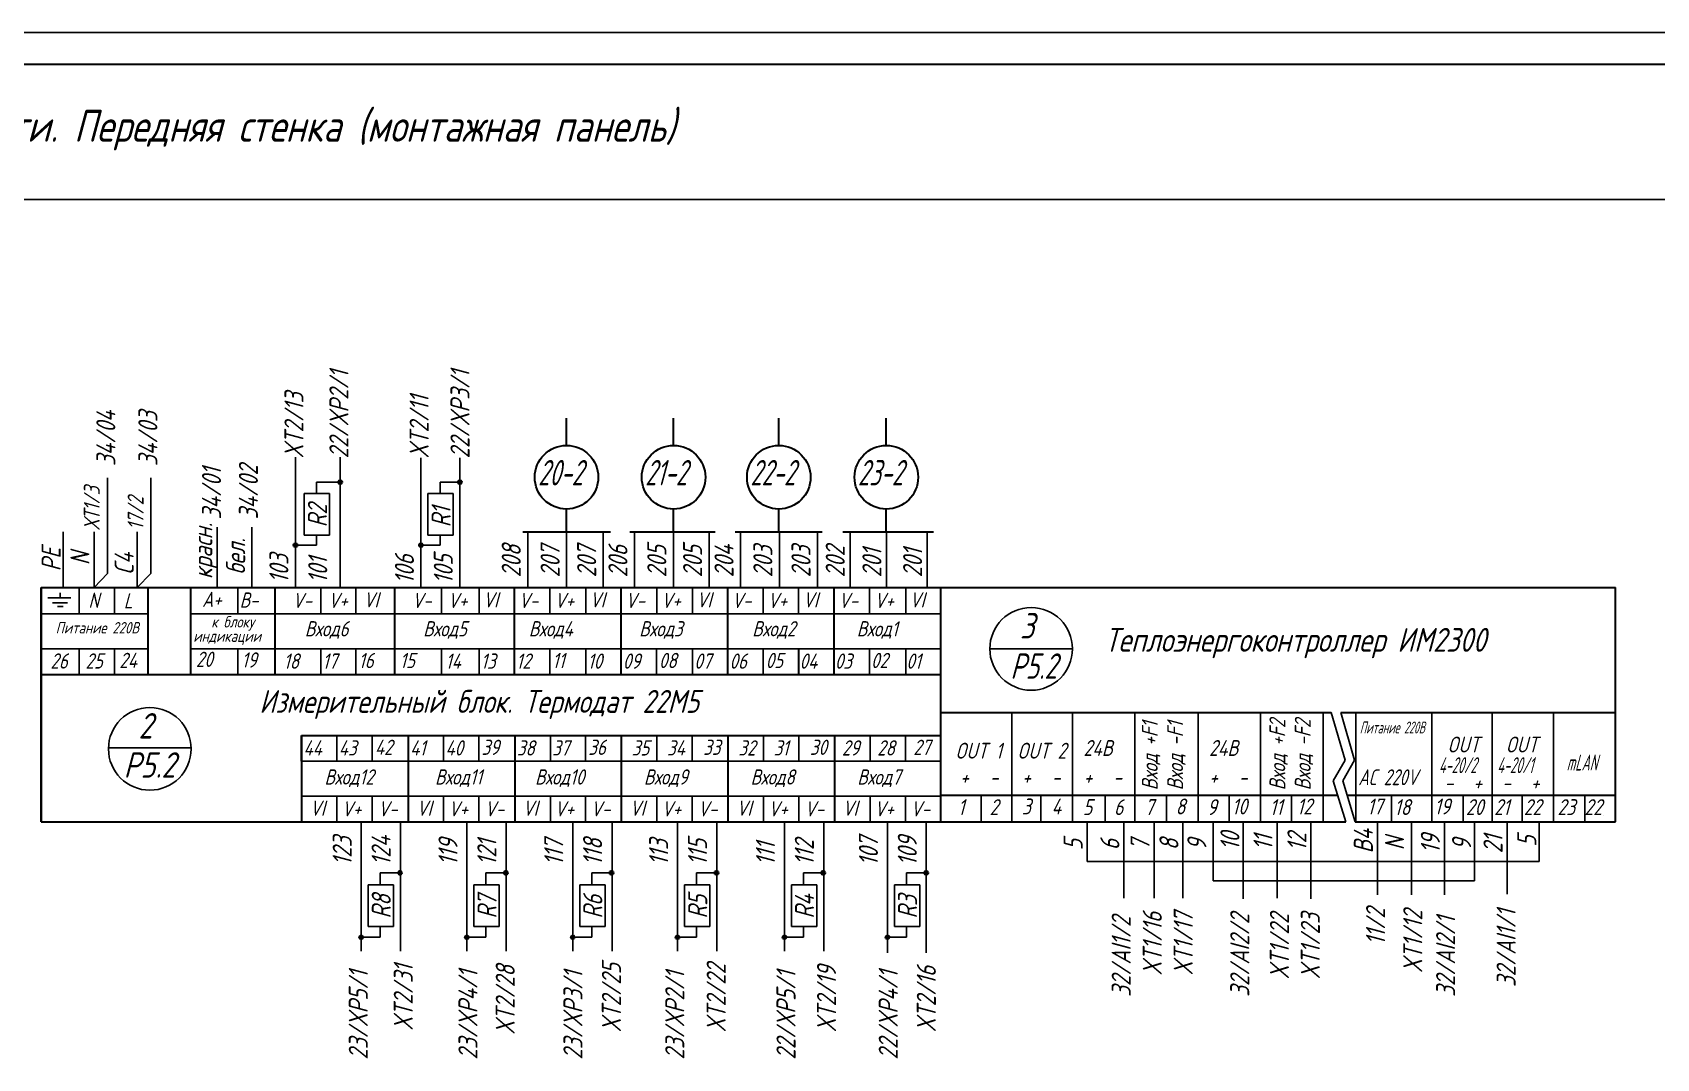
# Model space of a CAD drawing. Header units: millimetres. Extents: x 1012 to 5632, y 4 to 1530.
# Drawn here: x 2768.9 to 3024.4, y 455.1 to 616.5 of the extents above; entities that cross this region are included whole.
import ezdxf

# ---------------------------------------------------------------- set-up
doc = ezdxf.new("R2010")
doc.units = ezdxf.units.MM
doc.layers.add('АСУТП', color=7, linetype='Continuous')
doc.layers.add('ссылки', color=7, linetype='Continuous')
doc.styles.add('GOST тип А', font='GOST_A.TTF', dxfattribs={"oblique": 15})
doc.styles.add('ROMANC', font='GOST_A.TTF', dxfattribs={"oblique": 15, "height": 3})
doc.styles.get("Standard").update_dxf_attribs({"font": 'GOST_A.TTF', "width": 0.8, "oblique": 15, "height": 3})

msp = doc.modelspace()

# ---------------------------------------------------------------- linework, layer by layer
at = {"color": 7}
for p, q in [((3212.0535, 616.4796), (2371.0535, 616.4796)), ((2810.3095, 529.2506, -124.479), (2810.3095, 549.6769, -124.479)), ((2817.3543, 529.2506, -124.479), (2817.3543, 549.6769, -124.479)), ((2830.058, 529.2506, -124.479), (2830.058, 549.611, -124.479)), ((2836.1713, 529.2506, -124.479), (2836.1713, 549.611, -124.479)), ((2780.7574, 531.3993), (2780.7574, 546.4533)), ((2787.548, 531.3993), (2787.548, 546.4533)), ((2813.6005, 543.9564), (2813.6005, 545.7592)), ((2813.6005, 545.7592), (2817.3543, 545.7592)), ((2833.0566, 543.9564), (2833.0566, 545.7592)), ((2833.0566, 545.7592), (2836.1713, 545.7592)), ((2814.7873, 543.9567), (2811.7039, 543.956)), ((2811.7039, 543.9561), (2811.7039, 537.4087)), ((2814.7873, 543.9567), (2815.6885, 543.9567)), ((2815.6885, 537.4087), (2815.6885, 543.9567)), ((2834.2434, 543.9567), (2831.1599, 543.956)), ((2831.1599, 543.9561), (2831.1599, 537.4086)), ((2834.2434, 543.9567), (2835.1445, 543.9567)), ((2835.1445, 537.4086), (2835.1445, 543.9567)), ((2773.7997, 537.9474, -124.479), (2773.7997, 529.1932, -124.479)), ((2778.6336, 537.9474, -124.479), (2778.6336, 529.1932, -124.479)), ((2785.4242, 537.9474, -124.479), (2785.4242, 529.1932, -124.479)), ((2798.0041, 538.6726, -124.479), (2798.0041, 529.1932, -124.479)), ((2803.435, 538.6726, -124.479), (2803.435, 529.1932, -124.479)), ((2811.7039, 537.4087), (2815.6885, 537.4087)), ((2813.6005, 537.4087), (2813.6005, 535.858)), ((2831.1599, 537.4086), (2835.1445, 537.4086)), ((2833.0566, 537.4087), (2833.0566, 535.858)), ((2846.8616, 529.2506, -124.479), (2846.8616, 537.9474, -124.479)), ((2852.9748, 529.2506, -124.479), (2852.9748, 537.9474, -124.479)), ((2858.724, 529.2506, -124.479), (2858.724, 537.9474, -124.479)), ((2863.645, 529.2506, -124.479), (2863.645, 537.9474, -124.479)), ((2869.7582, 529.2506, -124.479), (2869.7582, 537.9474, -124.479)), ((2875.3875, 529.2506, -124.479), (2875.3875, 537.9474, -124.479)), ((2880.3279, 529.2506, -124.479), (2880.3279, 537.9474, -124.479)), ((2886.4412, 529.2506, -124.479), (2886.4412, 537.9474, -124.479)), ((2892.4373, 529.2506, -124.479), (2892.4373, 537.9474, -124.479)), ((2897.5647, 529.2506, -124.479), (2897.5647, 537.9474, -124.479)), ((2903.2875, 529.2506, -124.479), (2903.2875, 537.9474, -124.479)), ((2909.6884, 529.2506, -124.479), (2909.6884, 537.9474, -124.479)), ((2813.6005, 535.858), (2810.3095, 535.858)), ((2833.0566, 535.858), (2830.058, 535.858)), ((2778.6336, 529.1932, -124.479), (2780.7574, 531.3993)), ((2785.4242, 529.1932, -124.479), (2787.548, 531.3993)), ((2770.2964, 525.1565, -124.479), (2770.2964, 529.1932, -124.479)), ((2770.2964, 525.1565, -124.479), (2770.2964, 529.1932, -124.479)), ((2776.3022, 525.155, -124.479), (2776.3022, 529.1932, -124.479)), ((2781.853, 525.155, -124.479), (2781.853, 529.1932, -124.479)), ((2801.2335, 525.155, -124.479), (2801.2335, 529.1932, -124.479)), ((2807.1392, 525.1565, -124.479), (2807.1392, 529.1932, -124.479)), ((2807.1392, 525.155, -124.479), (2807.1392, 529.1932, -124.479)), ((2814.2865, 525.1565, -124.479), (2814.2865, 529.1932, -124.479)), ((2819.8374, 525.1565, -124.479), (2819.8374, 529.1932, -124.479)), ((2833.3039, 525.1565, -124.479), (2833.3039, 529.1932, -124.479)), ((2839.1894, 525.1565, -124.479), (2839.1894, 529.1932, -124.479)), ((2850.3113, 525.1565, -124.479), (2850.3113, 529.1932, -124.479)), ((2855.993, 525.1565, -124.479), (2855.993, 529.1932, -124.479)), ((2867.1635, 525.1565, -124.479), (2867.1635, 529.1932, -124.479)), ((2872.7764, 525.1565, -124.479), (2872.7764, 529.1932, -124.479)), ((2883.8781, 525.1565, -124.479), (2883.8781, 529.1932, -124.479)), ((2889.4593, 525.1565, -124.479), (2889.4593, 529.1932, -124.479)), ((2900.624, 525.1565, -124.479), (2900.624, 529.1932, -124.479)), ((2906.3057, 525.1565, -124.479), (2906.3057, 529.1932, -124.479)), ((2911.8565, 525.1565, -124.479), (2911.8565, 529.1932, -124.479)), ((2771.3795, 527.5514, -124.479), (2774.9795, 527.5514, -124.479)), ((2772.1122, 526.7984, -124.479), (2774.4402, 526.7984, -124.479)), ((2770.2964, 525.0728, -124.479), (2787.1373, 525.0728, -124.479)), ((2770.2964, 515.5315, -124.479), (2770.2964, 525.0728, -124.479)), ((2770.2964, 515.5315, -124.479), (2770.2964, 525.0728, -124.479)), ((2772.8795, 526.2014, -124.479), (2773.7795, 526.2014, -124.479)), ((2773.7795, 526.2014, -124.479), (2773.7795, 526.2014, -124.479)), ((2793.8795, 525.0728, -124.479), (2911.8565, 525.0728, -124.479)), ((2807.1392, 515.5315, -124.479), (2807.1392, 525.0728, -124.479)), ((2911.8565, 515.5315, -124.479), (2911.8565, 525.0728, -124.479)), ((2770.2964, 519.5697, -124.479), (2787.1373, 519.5697, -124.479)), ((2770.2964, 515.5315, -124.479), (2770.2964, 519.5697, -124.479)), ((2770.2964, 515.5315, -124.479), (2770.2964, 519.5697, -124.479)), ((2770.2964, 515.5315, -124.479), (2770.2964, 519.5697, -124.479)), ((2770.2964, 515.5315, -124.479), (2770.2964, 519.5697, -124.479)), ((2770.2964, 515.5315, -124.479), (2770.2964, 519.5697, -124.479)), ((2770.2964, 515.5315, -124.479), (2770.2964, 519.5697, -124.479)), ((2776.3022, 515.634, -124.479), (2776.3022, 519.6708, -124.479)), ((2781.853, 515.634, -124.479), (2781.853, 519.6708, -124.479)), ((2793.8795, 519.5697, -124.479), (2911.8565, 519.5697, -124.479)), ((2801.2335, 515.634, -124.479), (2801.2335, 519.6708, -124.479)), ((2807.1191, 515.634, -124.479), (2807.1191, 519.6708, -124.479)), ((2814.2865, 515.5315, -124.479), (2814.2865, 519.5697, -124.479)), ((2819.8374, 515.5315, -124.479), (2819.8374, 519.5697, -124.479)), ((2833.3039, 515.5315, -124.479), (2833.3039, 519.5697, -124.479)), ((2839.1894, 515.5315, -124.479), (2839.1894, 519.5697, -124.479)), ((2839.2095, 515.5315, -124.479), (2839.2095, 519.5697, -124.479)), ((2850.3113, 515.5315, -124.479), (2850.3113, 519.5697, -124.479)), ((2855.993, 515.5315, -124.479), (2855.993, 519.5697, -124.479)), ((2855.993, 515.5315, -124.479), (2855.993, 519.5697, -124.479)), ((2867.0947, 515.5315, -124.479), (2867.0947, 519.5697, -124.479)), ((2872.7764, 515.5315, -124.479), (2872.7764, 519.5697, -124.479)), ((2883.8781, 515.5315, -124.479), (2883.8781, 519.5697, -124.479)), ((2889.4593, 515.5315, -124.479), (2889.4593, 519.5697, -124.479)), ((2889.4593, 515.5315, -124.479), (2889.4593, 519.5697, -124.479)), ((2889.4593, 515.5315, -124.479), (2889.4593, 519.5697, -124.479)), ((2889.5222, 515.5315, -124.479), (2889.5222, 519.5697, -124.479)), ((2900.624, 515.5315, -124.479), (2900.624, 519.5697, -124.479)), ((2906.3057, 515.5315, -124.479), (2906.3057, 519.5697, -124.479)), ((2906.3057, 515.5315, -124.479), (2906.3057, 519.5697, -124.479)), ((2911.8565, 515.5315, -124.479), (2911.8565, 519.5697, -124.479)), ((2911.8565, 515.5315, -124.479), (2911.8565, 519.5697, -124.479)), ((2911.8565, 515.5315, -124.479), (2911.8565, 519.5697, -124.479)), ((2923.0004, 492.3587, -124.479), (2923.0004, 509.5154, -124.479)), ((2932.5233, 492.3587, -124.479), (2932.5233, 509.5154, -124.479)), ((2942.3457, 492.3587, -124.479), (2942.3457, 509.5154, -124.479)), ((2952.3159, 492.3587, -124.479), (2952.3159, 509.5154, -124.479)), ((2962.1383, 492.3587, -124.479), (2962.1383, 509.5154, -124.479)), ((2962.1383, 492.3587, -124.479), (2962.1383, 509.5154, -124.479)), ((2971.9608, 492.3587, -124.479), (2971.9608, 509.5154, -124.479)), ((2971.9608, 492.3587, -124.479), (2971.9608, 509.5154, -124.479)), ((2973.2418, 509.5154), (2975.4278, 502.0448)), ((2974.7425, 509.5154), (2976.9285, 502.0448)), ((2977.0948, 492.3587, -124.479), (2977.0948, 509.5154, -124.479)), ((2989.0598, 492.3587, -124.479), (2989.0598, 509.5154, -124.479)), ((2998.5762, 492.3587, -124.479), (2998.5762, 509.5154, -124.479)), ((3008.2052, 492.3587, -124.479), (3008.2052, 509.5154, -124.479)), ((3017.9853, 492.3587, -124.479), (3017.9853, 509.5154, -124.479)), ((3017.9853, 492.3587, -124.479), (3017.9853, 509.5154, -124.479)), ((2811.2941, 501.8796, -124.479), (2811.2941, 505.9179, -124.479)), ((2816.8449, 501.8796, -124.479), (2816.8449, 505.9179, -124.479)), ((2822.3958, 501.8796, -124.479), (2822.3958, 505.9179, -124.479)), ((2828.0775, 501.8796, -124.479), (2828.0775, 505.9179, -124.479)), ((2833.6284, 501.8796, -124.479), (2833.6284, 505.9179, -124.479)), ((2839.1792, 501.8796, -124.479), (2839.1792, 505.9179, -124.479)), ((2850.4118, 501.8796, -124.479), (2850.4118, 505.9179, -124.479)), ((2855.9627, 501.8796, -124.479), (2855.9627, 505.9179, -124.479)), ((2861.5438, 501.8796, -124.479), (2861.5438, 505.9179, -124.479)), ((2861.5438, 501.8796, -124.479), (2861.5438, 505.9179, -124.479)), ((2861.5438, 501.8796, -124.479), (2861.5438, 505.9179, -124.479)), ((2861.6068, 501.8796, -124.479), (2861.6068, 505.9179, -124.479)), ((2867.1576, 501.8796, -124.479), (2867.1576, 505.9179, -124.479)), ((2872.7085, 501.8796, -124.479), (2872.7085, 505.9179, -124.479)), ((2878.3902, 501.8796, -124.479), (2878.3902, 505.9179, -124.479)), ((2883.9411, 501.8796, -124.479), (2883.9411, 505.9179, -124.479)), ((2889.4919, 501.8796, -124.479), (2889.4919, 505.9179, -124.479)), ((2900.7245, 501.8796, -124.479), (2900.7245, 505.9179, -124.479)), ((2906.2754, 501.8796, -124.479), (2906.2754, 505.9179, -124.479)), ((2911.8565, 501.8796, -124.479), (2911.8565, 505.9179, -124.479)), ((2911.8565, 501.8796, -124.479), (2911.8565, 505.9179, -124.479)), ((2911.8565, 501.8796, -124.479), (2911.8565, 505.9179, -124.479)), ((2770.2964, 492.3587, -124.479), (2770.2964, 501.8796, -124.479)), ((2770.2964, 492.3587, -124.479), (2770.2964, 501.8796, -124.479)), ((2770.2964, 492.3587, -124.479), (2770.2964, 501.8796, -124.479)), ((2770.2964, 492.3587, -124.479), (2770.2964, 501.8796, -124.479)), ((2811.274, 501.8796, -124.479), (2911.8565, 501.8796, -124.479)), ((2828.0775, 492.3587, -124.479), (2828.0775, 501.8796, -124.479)), ((2861.5438, 492.3587, -124.479), (2861.5438, 501.8796, -124.479)), ((2861.5438, 492.3587, -124.479), (2861.5438, 501.8796, -124.479)), ((2861.5438, 492.3587, -124.479), (2861.5438, 501.8796, -124.479)), ((2861.6068, 492.3587, -124.479), (2861.6068, 501.8796, -124.479)), ((2878.3902, 492.3587, -124.479), (2878.3902, 501.8796, -124.479)), ((2911.8565, 492.3587, -124.479), (2911.8565, 501.8796, -124.479)), ((2911.8565, 492.3587, -124.479), (2911.8565, 501.8796, -124.479)), ((2975.4278, 502.0448), (2973.5717, 498.7695)), ((2976.9285, 502.0448), (2975.0724, 498.7695)), ((2973.5717, 498.7695), (2975.5205, 492.3587)), ((2975.0724, 498.7695), (2977.0212, 492.3587)), ((2811.274, 492.3587, -124.479), (2811.274, 496.3954, -124.479)), ((2811.2941, 496.3954, -124.479), (2911.8565, 496.3954, -124.479)), ((2816.8449, 492.3587, -124.479), (2816.8449, 496.3954, -124.479)), ((2822.3958, 492.3587, -124.479), (2822.3958, 496.3954, -124.479)), ((2833.6284, 492.3587, -124.479), (2833.6284, 496.3954, -124.479)), ((2839.1792, 492.3587, -124.479), (2839.1792, 496.3954, -124.479)), ((2850.4118, 492.3587, -124.479), (2850.4118, 496.3954, -124.479)), ((2855.9627, 492.3587, -124.479), (2855.9627, 496.3954, -124.479)), ((2867.1576, 492.3587, -124.479), (2867.1576, 496.3954, -124.479)), ((2872.7085, 492.3587, -124.479), (2872.7085, 496.3954, -124.479)), ((2883.9411, 492.3587, -124.479), (2883.9411, 496.3954, -124.479)), ((2889.4919, 492.3587, -124.479), (2889.4919, 496.3954, -124.479)), ((2900.7245, 492.3587, -124.479), (2900.7245, 496.3954, -124.479)), ((2906.2754, 492.3587, -124.479), (2906.2754, 496.3954, -124.479)), ((2918.1684, 492.3587, -124.479), (2918.1684, 496.5636, -124.479)), ((2927.5527, 492.3587, -124.479), (2927.5527, 496.5636, -124.479)), ((2937.6787, 492.3587, -124.479), (2937.6787, 496.5636, -124.479)), ((2947.3509, 492.3587, -124.479), (2947.3509, 496.5636, -124.479)), ((2957.1734, 492.3587, -124.479), (2957.1734, 496.5636, -124.479)), ((2966.9958, 492.3587, -124.479), (2966.9958, 496.5636, -124.479)), ((2982.7023, 492.3587, -124.479), (2982.7023, 496.5636, -124.479)), ((2982.7023, 492.3587, -124.479), (2982.7023, 496.5636, -124.479)), ((2994.0248, 492.3587, -124.479), (2994.0248, 496.5636, -124.479)), ((2994.0248, 492.3587, -124.479), (2994.0248, 496.5636, -124.479)), ((3003.2578, 492.3587, -124.479), (3003.2578, 496.5636, -124.479)), ((3008.2052, 492.3587, -124.479), (3008.2052, 496.5636, -124.479)), ((3013.1278, 492.3587, -124.479), (3013.1278, 496.5636, -124.479)), ((3015.999, 493.3058, -124.479), (3015.999, 493.3058, -124.479)), ((2820.6469, 492.3506, -124.479), (2820.6469, 471.9842, -124.479)), ((2826.8413, 492.3506, -124.479), (2826.8413, 471.9842, -124.479)), ((2837.2849, 492.3506, -124.479), (2837.2849, 471.9842, -124.479)), ((2843.4794, 492.3506, -124.479), (2843.4794, 471.9842, -124.479)), ((2853.9229, 492.3506, -124.479), (2853.9229, 471.9842, -124.479)), ((2860.1174, 492.3506, -124.479), (2860.1174, 471.9842, -124.479)), ((2870.4229, 492.3506, -124.479), (2870.4229, 471.9842, -124.479)), ((2876.6174, 492.3506, -124.479), (2876.6174, 471.9842, -124.479)), ((2887.2229, 492.3506, -124.479), (2887.2229, 471.9842, -124.479)), ((2893.4174, 492.3506, -124.479), (2893.4174, 471.9842, -124.479)), ((2903.4229, 492.3506, -124.479), (2903.4229, 471.7663, -124.479)), ((2909.5272, 492.3506, -124.479), (2909.5272, 471.7663, -124.479)), ((2980.516, 492.3587, -124.479), (2980.516, 480.8407, -124.479)), ((2985.878, 492.3587, -124.479), (2985.878, 480.8407, -124.479)), ((2991.0551, 492.3587, -124.479), (2991.0551, 483.6311, -124.479)), ((2995.769, 492.3587, -124.479), (2995.769, 483.6311, -124.479)), ((3000.9098, 492.3587, -124.479), (3000.9098, 483.6311, -124.479)), ((3005.9444, 492.3587, -124.479), (3005.9444, 486.1044, -124.479)), ((2934.8464, 486.1044), (3005.9444, 486.1044)), ((2945.3825, 486.1044, -124.479), (2945.3825, 480.3627, -124.479)), ((2949.9207, 486.1044, -124.479), (2949.9207, 480.3627, -124.479)), ((2954.6807, 485.98, -124.479), (2954.6807, 483.0702, -124.479)), ((2959.3909, 485.98, -124.479), (2959.3909, 480.2383, -124.479)), ((2964.7193, 486.1044, -124.479), (2964.7193, 480.3627, -124.479)), ((2970.0521, 485.98, -124.479), (2970.0521, 480.2383, -124.479)), ((2823.6454, 482.4179), (2823.6454, 484.336)), ((2823.6454, 484.336), (2826.7601, 484.336)), ((2840.2834, 482.4179), (2840.2834, 484.336)), ((2840.2834, 484.336), (2843.3982, 484.336)), ((2856.9215, 482.4179), (2856.9215, 484.336)), ((2856.9215, 484.336), (2860.0362, 484.336)), ((2873.4215, 482.4179), (2873.4215, 484.336)), ((2873.4215, 484.336), (2876.5362, 484.336)), ((2890.2215, 482.4179), (2890.2215, 484.336)), ((2890.2215, 484.336), (2893.3362, 484.336)), ((2906.4215, 482.4179), (2906.4215, 484.336)), ((2906.4215, 484.336), (2909.5362, 484.336)), ((2954.6807, 483.0702), (2995.769, 483.0702)), ((2991.0551, 483.6311, -124.479), (2991.0551, 480.8629, -124.479)), ((2995.769, 483.6311, -124.479), (2995.769, 483.0702, -124.479)), ((3000.9098, 483.6311, -124.479), (3000.9098, 480.9868, -124.479)), ((2824.8322, 482.4182), (2821.7487, 482.4175)), ((2821.7487, 482.4176), (2821.7487, 475.8701)), ((2824.8322, 482.4182), (2825.7334, 482.4182)), ((2825.7334, 475.8701), (2825.7334, 482.4182)), ((2841.4703, 482.4182), (2838.3868, 482.4175)), ((2838.3868, 482.4176), (2838.3868, 475.8701)), ((2841.4703, 482.4182), (2842.3714, 482.4182)), ((2842.3714, 475.8701), (2842.3714, 482.4182)), ((2858.1083, 482.4182), (2855.0248, 482.4175)), ((2855.0248, 482.4176), (2855.0248, 475.8701)), ((2858.1083, 482.4182), (2859.0094, 482.4182)), ((2859.0094, 475.8701), (2859.0094, 482.4182)), ((2874.6083, 482.4182), (2871.5248, 482.4175)), ((2871.5248, 482.4176), (2871.5248, 475.8701)), ((2874.6083, 482.4182), (2875.5094, 482.4182)), ((2875.5094, 475.8701), (2875.5094, 482.4182)), ((2891.4083, 482.4182), (2888.3248, 482.4175)), ((2888.3248, 482.4176), (2888.3248, 475.8701)), ((2891.4083, 482.4182), (2892.3094, 482.4182)), ((2892.3094, 475.8701), (2892.3094, 482.4182)), ((2907.6083, 482.4182), (2904.5248, 482.4175)), ((2904.5248, 482.4176), (2904.5248, 475.8701)), ((2907.6083, 482.4182), (2908.5094, 482.4182)), ((2908.5094, 475.8701), (2908.5094, 482.4182)), ((2821.7487, 475.8701), (2825.7334, 475.8701)), ((2823.6454, 475.8701), (2823.6454, 474.1866)), ((2838.3868, 475.8701), (2842.3714, 475.8701)), ((2840.2834, 475.8701), (2840.2834, 474.1866)), ((2855.0248, 475.8701), (2859.0094, 475.8701)), ((2856.9215, 475.8701), (2856.9215, 474.1866)), ((2871.5248, 475.8701), (2875.5094, 475.8701)), ((2873.4215, 475.8701), (2873.4215, 474.1866)), ((2888.3248, 475.8701), (2892.3094, 475.8701)), ((2890.2215, 475.8701), (2890.2215, 474.1866)), ((2904.5248, 475.8701), (2908.5094, 475.8701)), ((2906.4215, 475.8701), (2906.4215, 474.1866)), ((2823.6454, 474.1866), (2820.6469, 474.1866)), ((2840.2834, 474.1866), (2837.2849, 474.1866)), ((2856.9215, 474.1866), (2853.9229, 474.1866)), ((2873.4215, 474.1866), (2870.4229, 474.1866)), ((2890.2215, 474.1866), (2887.2229, 474.1866)), ((2906.4215, 474.1866), (2903.4229, 474.1866))]:
    msp.add_line(p, q, dxfattribs=at)
at = {"color": 7, "lineweight": 30}
for p, q in [((2391.0535, 611.4796), (3207.0535, 611.4796)), ((2852.9548, 551.5789), (2852.9548, 555.8289)), ((2869.8001, 551.5789), (2869.8001, 555.8289)), ((2886.3482, 551.5789), (2886.3482, 555.8289)), ((2903.2621, 551.5789), (2903.2621, 555.8289)), ((2852.9548, 537.9341), (2852.9548, 541.5346)), ((2869.8001, 537.9341), (2869.8001, 541.5346)), ((2886.3482, 537.9341), (2886.3482, 541.5346)), ((2903.2621, 537.9341), (2903.2621, 541.5346)), ((2846.0887, 537.9336), (2859.8677, 537.9336)), ((2862.934, 537.9336), (2876.3395, 537.9336)), ((2879.4821, 537.9336), (2893.1844, 537.9336)), ((2896.396, 537.9336), (2910.6584, 537.9336)), ((2770.2964, 529.1932, -124.479), (2770.2964, 492.3587, -124.479)), ((2770.2964, 492.3587, -124.479), (2770.2964, 529.1932, -124.479)), ((2770.2964, 529.1932, -124.479), (2911.8565, 529.1932, -124.479)), ((2770.2964, 525.1565, -124.479), (2770.2964, 529.1932, -124.479)), ((2770.2964, 525.1565, -124.479), (2770.2964, 529.1932, -124.479)), ((2787.1373, 525.155, -124.479), (2787.1373, 529.1932, -124.479)), ((2793.8795, 525.155, -124.479), (2793.8795, 529.1932, -124.479)), ((2807.1191, 525.155, -124.479), (2807.1191, 529.1932, -124.479)), ((2825.9498, 525.1565, -124.479), (2825.9498, 529.1932, -124.479)), ((2844.7604, 525.1565, -124.479), (2844.7604, 529.1932, -124.479)), ((2861.5438, 525.1565, -124.479), (2861.5438, 529.1932, -124.479)), ((2878.3273, 525.1565, -124.479), (2878.3273, 529.1932, -124.479)), ((2895.0731, 525.1565, -124.479), (2895.0731, 529.1932, -124.479)), ((2911.8565, 529.1932, -124.479), (3017.9853, 529.1932, -124.479)), ((2911.8565, 492.3587, -124.479), (2911.8565, 529.1932, -124.479)), ((2911.8565, 525.1565, -124.479), (2911.8565, 529.1932, -124.479)), ((2911.8565, 525.1565, -124.479), (2911.8565, 529.1932, -124.479)), ((3017.9853, 492.3587, -124.479), (3017.9853, 529.1932, -124.479)), ((2770.2964, 492.3587, -124.479), (2770.2964, 525.0728, -124.479)), ((2770.2964, 492.3587, -124.479), (2770.2964, 525.0728, -124.479)), ((2787.1373, 515.634, -124.479), (2787.1373, 525.155, -124.479)), ((2793.8795, 515.634, -124.479), (2793.8795, 525.155, -124.479)), ((2807.1392, 515.634, -124.479), (2807.1392, 525.155, -124.479)), ((2825.9498, 515.5315, -124.479), (2825.9498, 525.0728, -124.479)), ((2844.7604, 515.5315, -124.479), (2844.7604, 525.0728, -124.479)), ((2861.5438, 515.5315, -124.479), (2861.5438, 525.0728, -124.479)), ((2878.3273, 515.5315, -124.479), (2878.3273, 525.0728, -124.479)), ((2895.0731, 515.5315, -124.479), (2895.0731, 525.0728, -124.479)), ((2911.8565, 492.3587, -124.479), (2911.8565, 525.0728, -124.479)), ((2911.8565, 492.3587, -124.479), (2911.8565, 525.0728, -124.479)), ((2770.2964, 515.5315, -124.479), (2911.8565, 515.5315, -124.479)), ((2911.8565, 509.5154, -124.479), (2973.2418, 509.5154, -124.479)), ((2974.7425, 509.5154, -124.479), (3000.5381, 509.5154, -124.479)), ((2999.2888, 509.5154, -124.479), (3017.9853, 509.5154, -124.479)), ((2811.274, 505.9179, -124.479), (2911.8565, 505.9179, -124.479)), ((2811.274, 501.8796, -124.479), (2811.274, 505.9179, -124.479)), ((2828.0775, 501.8796, -124.479), (2828.0775, 505.9179, -124.479)), ((2844.8609, 501.8796, -124.479), (2844.8609, 505.9179, -124.479)), ((2878.3902, 501.8796, -124.479), (2878.3902, 505.9179, -124.479)), ((2895.1736, 501.8796, -124.479), (2895.1736, 505.9179, -124.479)), ((2811.2941, 492.3587, -124.479), (2811.2941, 501.8796, -124.479)), ((2828.0775, 492.3587, -124.479), (2828.0775, 501.8796, -124.479)), ((2844.8609, 492.3587, -124.479), (2844.8609, 501.8796, -124.479)), ((2878.3902, 492.3587, -124.479), (2878.3902, 501.8796, -124.479)), ((2895.1736, 492.3587, -124.479), (2895.1736, 501.8796, -124.479)), ((2911.8565, 496.5636, -124.479), (2974.2423, 496.5636, -124.479)), ((2975.7429, 496.5636, -124.479), (3001.5385, 496.5636, -124.479)), ((3000.2892, 496.5636, -124.479), (3017.9853, 496.5636, -124.479)), ((2770.2964, 492.3587, -124.479), (2911.8565, 492.3587, -124.479)), ((2911.8565, 492.3587, -124.479), (2975.5205, 492.3587, -124.479)), ((2977.0212, 492.3587, -124.479), (3003.2274, 492.3587, -124.479)), ((3001.5674, 492.3587, -124.479), (3017.9853, 492.3587, -124.479))]:
    msp.add_line(p, q, dxfattribs=at)
at = {"color": 7, "linetype": 'Continuous'}
for p, q in [((2773.309, 528.3425, -124.479), (2773.309, 527.5514, -124.479)), ((2919.5419, 519.5419), (2932.5419, 519.5419)), ((2780.9007, 504.0023), (2793.9007, 504.0023))]:
    msp.add_line(p, q, dxfattribs=at)
at = {"color": 7, "lineweight": 30}
for centre in [(2852.9548, 546.5346), (2869.8001, 546.5346), (2886.3482, 546.5346), (2903.2621, 546.5346)]:
    msp.add_circle(centre, 5, dxfattribs=at)
at = {"color": 7, "linetype": 'Continuous'}
for centre in [(2926.0419, 519.5419), (2787.4007, 503.8205)]:
    msp.add_circle(centre, 6.5, dxfattribs=at)
at = {"layer": 'АСУТП', "color": 7}
for p, q in [((2398.8961, 590.211, -248.958), (3199.8195, 590.211, -248.958)), ((2934.8464, 492.3587, -124.479), (2934.8464, 486.1044, -124.479)), ((2940.6285, 492.3587, -124.479), (2940.6285, 480.3325, -124.479)), ((2945.3825, 492.3587, -124.479), (2945.3825, 486.1044, -124.479)), ((2949.9207, 492.3587, -124.479), (2949.9207, 486.1044, -124.479)), ((2954.6807, 492.2343, -124.479), (2954.6807, 485.98, -124.479)), ((2959.3909, 492.2343, -124.479), (2959.3909, 485.98, -124.479)), ((2964.7193, 492.3587, -124.479), (2964.7193, 486.1044, -124.479)), ((2970.0521, 492.2343, -124.479), (2970.0521, 485.98, -124.479))]:
    msp.add_line(p, q, dxfattribs=at)
at = {"layer": 'АСУТП', "color": 7, "lineweight": 50, "ltscale": 0.5}
for centre in [(2817.3543, 545.7592), (2836.1713, 545.7592), (2810.3095, 535.858), (2830.058, 535.858), (2826.7601, 484.336), (2843.3982, 484.336), (2860.0362, 484.336), (2876.5362, 484.336), (2893.3362, 484.336), (2909.5362, 484.336), (2820.6469, 474.1866), (2837.2849, 474.1866), (2853.9229, 474.1866), (2870.4229, 474.1866), (2887.2229, 474.1866), (2903.4229, 474.1866)]:
    msp.add_circle(centre, 0.2083, dxfattribs=at)

# ---------------------------------------------------------------- texts
at = {"color": 7, "oblique": 15}
for s, p in [('22/XP2/1', (2818.6527, 549.4886, -373.437)), ('22/XP3/1', (2837.6997, 549.4886, -373.437)), ('XT2/13', (2811.5807, 549.4886, -373.437)), ('XT2/11', (2831.2687, 549.4886, -373.437)), ('10', (2958.8129, 487.8662, -124.479)), ('11', (2964.0168, 487.8662, -124.479)), ('12', (2969.3496, 487.7418, -124.479)), ('В4', (2979.7987, 487.3849, -124.479)), ('19', (2990.3378, 487.3849, -124.479)), ('21', (3000.1925, 487.3849, -124.479)), ('5', (3005.5137, 488.4339, -124.479)), ('5', (2934.1439, 487.8662, -124.479)), ('6', (2939.9261, 487.8662, -124.479)), ('7', (2944.68, 487.8662, -124.479)), ('8', (2949.2182, 487.8662, -124.479)), ('9', (2953.6047, 487.8662, -124.479)), ('N', (2984.7093, 487.8662, -124.479)), ('9', (2995.2484, 487.8662, -124.479)), ('XT1/16', (2946.6024, 468.1674, -124.479)), ('XT1/17', (2951.4679, 468.1908, -124.479)), ('XT1/22', (2966.5949, 467.5703, -124.479)), ('XT1/23', (2971.4604, 467.5938, -124.479)), ('11/2', (2981.7237, 472.9505, -124.479)), ('XT1/12', (2987.5733, 468.5666, -124.479)), ('XT2/31', (2828.7776, 459.5011, -373.437)), ('XT2/28', (2844.8177, 458.8516, -373.437)), ('XT2/25', (2861.5169, 459.2413, -373.437)), ('XT2/22', (2877.9963, 459.2413, -373.437)), ('XT2/19', (2895.3547, 459.2413, -373.437)), ('23/XP5/1', (2821.6996, 454.9484, -373.437)), ('23/XP4/1', (2838.9519, 454.9484, -373.437)), ('23/XP3/1', (2855.4647, 454.9484, -373.437)), ('23/XP2/1', (2871.4846, 454.9484, -373.437)), ('22/XP5/1', (2888.9788, 454.9484, -373.437)), ('22/XP4/1', (2905.0654, 454.9484, -373.437)), ('XT2/16', (2911.0537, 459.2413, -373.437))]:
    msp.add_text(s, height=3, rotation=90, dxfattribs=at).set_placement(p)
at = {"color": 7, "linetype": 'Continuous', "oblique": 15}
for s, height, p in [('34/04', 3, (2781.9899, 548.2882, -248.958)), ('34/03', 3, (2788.6022, 548.2882, -248.958)), ('34/01', 3, (2798.6142, 539.9011, -248.958)), ('34/02', 3, (2804.4117, 539.9011, -248.958)), ('ХТ1/3', 2.5, (2779.5321, 538.2452, -248.958)), ('17/2', 2.5, (2786.4246, 538.2452, -248.958)), ('32/АI1/2', 3, (2941.7071, 464.8129, -124.479)), ('32/АI2/2', 3, (2960.3584, 464.8129, -124.479)), ('32/АI2/1', 3, (2992.7407, 464.8129, -124.479)), ('32/АI1/1', 3, (3002.2578, 466.3413, -124.479))]:
    msp.add_text(s, height=height, rotation=90, dxfattribs=at).set_placement(p)
at = {"color": 7, "linetype": 'Continuous', "style": 'ROMANC', "oblique": 15}
for s, height, width, p in [('20-2', 4, 0.8, (2848.4761, 545.2546)), ('21-2', 4, 0.8, (2865.3215, 545.2546)), ('22-2', 4, 0.8, (2881.8695, 545.2546)), ('23-2', 4, 0.8, (2898.7834, 545.2546)), ('Питание 220В', 1.875, 0.75, (2977.7223, 506.2396, -248.958)), (' 4-20/2', 2.5, 0.7, (2989.2605, 499.9987, -124.479)), (' 4-20/1', 2.5, 0.7, (2998.4356, 499.9987, -124.479)), ('mLAN', 2.5, 0.7, (3010.2692, 500.4139, -124.479)), ('АС 220V', 2.5, 0.9, (2977.5105, 498.1087, -124.479))]:
    msp.add_text(s, height=height, dxfattribs=dict(at, width=width)).set_placement(p)
at = {"color": 7, "linetype": 'Continuous', "oblique": 15}
for s, height, style, p in [('R2', 3, 'GOST тип А', (2815.2711, 538.6592, -124.479)), ('R1', 3, 'GOST тип А', (2834.7272, 538.6591, -124.479)), ('красн.', 3, 'GOST тип А', (2797.2338, 530.5248, -124.479)), ('бел.', 3, 'GOST тип А', (2802.407, 531.2102, -124.479)), ('PE', 3, 'GOST тип А', (2773.3894, 531.7366, -124.479)), ('N', 3, 'GOST тип А', (2777.9164, 532.7006, -124.479)), ('C4', 3, 'GOST тип А', (2784.8682, 531.1243, -124.479)), ('103', 3, 'GOST тип А', (2809.2098, 529.8727, -124.479)), ('101', 3, 'GOST тип А', (2815.323, 529.8727, -124.479)), ('106', 3, 'GOST тип А', (2828.9583, 529.759, -124.479)), ('105', 3, 'GOST тип А', (2835.0715, 529.759, -124.479)), ('208', 3, 'GOST тип А', (2845.7618, 530.7826, -124.479)), ('207', 3, 'GOST тип А', (2851.8751, 530.7826, -124.479)), ('207', 3, 'GOST тип А', (2857.6243, 530.7826, -124.479)), ('206', 3, 'GOST тип А', (2862.5452, 530.7826, -124.479)), ('205', 3, 'GOST тип А', (2868.6585, 530.7826, -124.479)), ('205', 3, 'GOST тип А', (2874.2878, 530.7826, -124.479)), ('204', 3, 'GOST тип А', (2879.2281, 530.7826, -124.479)), ('203', 3, 'GOST тип А', (2885.3414, 530.7826, -124.479)), ('203', 3, 'GOST тип А', (2891.3376, 530.7826, -124.479)), ('202', 3, 'GOST тип А', (2896.7227, 530.7826, -124.479)), ('201', 3, 'GOST тип А', (2902.4975, 530.7826, -124.479)), ('201', 3, 'GOST тип А', (2908.8984, 530.7826, -124.479)), ('Вход +F1', 2.5, 'ROMANC', (2945.9628, 497.2939, -124.479)), ('Вход -F1', 2.5, 'ROMANC', (2949.9505, 497.2939, -124.479)), ('Вход +F2', 2.5, 'ROMANC', (2966.0285, 497.2939, -124.479)), ('Вход -F2', 2.5, 'ROMANC', (2970.0162, 497.2939, -124.479)), ('123', 3, 'GOST тип А', (2819.1712, 485.4764, -124.479)), ('107', 3, 'GOST тип А', (2901.9473, 485.422, -124.479)), ('109', 3, 'GOST тип А', (2908.0606, 485.422, -124.479)), ('124', 3, 'GOST тип А', (2825.2845, 485.4764, -124.479)), ('119', 3, 'GOST тип А', (2835.8093, 485.4764, -124.479)), ('121', 3, 'GOST тип А', (2841.9225, 485.4764, -124.479)), ('117', 3, 'GOST тип А', (2852.4473, 485.4764, -124.479)), ('118', 3, 'GOST тип А', (2858.5606, 485.4764, -124.479)), ('113', 3, 'GOST тип А', (2868.9473, 485.4764, -124.479)), ('115', 3, 'GOST тип А', (2875.0606, 485.4764, -124.479)), ('111', 3, 'GOST тип А', (2885.7473, 485.4764, -124.479)), ('112', 3, 'GOST тип А', (2891.8606, 485.4764, -124.479)), ('R8', 3, 'GOST тип А', (2825.316, 477.1206, -124.479)), ('R7', 3, 'GOST тип А', (2841.954, 477.1206, -124.479)), ('R6', 3, 'GOST тип А', (2858.592, 477.1206, -124.479)), ('R5', 3, 'GOST тип А', (2875.092, 477.1206, -124.479)), ('R4', 3, 'GOST тип А', (2891.892, 477.1206, -124.479)), ('R3', 3, 'GOST тип А', (2908.092, 477.1206, -124.479))]:
    msp.add_text(s, height=height, rotation=90, dxfattribs=dict(at, style=style)).set_placement(p)
for s, height, style, p in [('N', 2.4, 'GOST тип А', (2777.7474, 525.9816, -124.479)), ('L', 2.4, 'GOST тип А', (2783.3058, 525.8994, -124.479)), ('А+', 2.4, 'GOST тип А', (2795.6323, 526.1202, -124.479)), ('В-', 2.4, 'GOST тип А', (2801.5349, 526.0217, -124.479)), ('V-', 2.4, 'GOST тип А', (2809.8336, 525.9623, -124.479)), ('V+', 2.4, 'GOST тип А', (2815.4604, 525.9623, -124.479)), ('VI', 2.4, 'GOST тип А', (2821.0027, 526.0608, -124.479)), ('V-', 2.4, 'GOST тип А', (2828.6441, 525.9623, -124.479)), ('V+', 2.4, 'GOST тип А', (2834.271, 525.9623, -124.479)), ('VI', 2.4, 'GOST тип А', (2839.8133, 526.0608, -124.479)), ('V-', 2.4, 'GOST тип А', (2845.4276, 525.9623, -124.479)), ('V+', 2.4, 'GOST тип А', (2851.0545, 525.9623, -124.479)), ('VI', 2.4, 'GOST тип А', (2856.5967, 526.0608, -124.479)), ('V-', 2.4, 'GOST тип А', (2862.211, 525.9623, -124.479)), ('V+', 2.4, 'GOST тип А', (2867.8379, 525.9623, -124.479)), ('VI', 2.4, 'GOST тип А', (2873.3802, 526.0608, -124.479)), ('V-', 2.4, 'GOST тип А', (2878.9569, 525.9623, -124.479)), ('V+', 2.4, 'GOST тип А', (2884.5837, 525.9623, -124.479)), ('VI', 2.4, 'GOST тип А', (2890.126, 526.0608, -124.479)), ('V-', 2.4, 'GOST тип А', (2895.7403, 525.9623, -124.479)), ('V+', 2.4, 'GOST тип А', (2901.3672, 525.9623, -124.479)), ('VI', 2.4, 'GOST тип А', (2906.9094, 526.0608, -124.479)), ('Питание 220В', 1.8, 'GOST тип А', (2772.5934, 521.9631, -124.479)), ('к блоку ', 1.8, 'GOST тип А', (2797.0794, 522.903, -124.479)), ('Вход6', 2.4, 'GOST тип А', (2811.7912, 521.5073, -124.479)), ('Вход5', 2.4, 'GOST тип А', (2830.4075, 521.5073, -124.479)), ('Вход4', 2.4, 'GOST тип А', (2847.0243, 521.5073, -124.479)), ('Вход3', 2.4, 'GOST тип А', (2864.3838, 521.5073, -124.479)), ('Вход2', 2.4, 'GOST тип А', (2882.167, 521.5073, -124.479)), ('Вход1', 2.4, 'GOST тип А', (2898.6172, 521.5073, -124.479)), (' индикации', 1.8, 'GOST тип А', (2793.3169, 520.6473, -124.479)), ('Теплоэнергоконтроллер ИМ2300', 3.75, 'ROMANC', (2937.623, 519.0863, -124.479)), ('26', 2.4, 'GOST тип А', (2771.7693, 516.4434, -124.479)), ('25', 2.4, 'GOST тип А', (2777.2827, 516.4434, -124.479)), ('24', 2.4, 'GOST тип А', (2782.6139, 516.5419, -124.479)), ('20', 2.4, 'GOST тип А', (2794.6617, 516.7031, -124.479)), ('19', 2.4, 'GOST тип А', (2801.8391, 516.6046, -124.479)), ('18', 2.4, 'GOST тип А', (2808.4524, 516.4199, -124.479)), ('17', 2.4, 'GOST тип А', (2814.5573, 516.4199, -124.479)), ('16', 2.4, 'GOST тип А', (2820.2434, 516.5184, -124.479)), ('15', 2.4, 'GOST тип А', (2826.732, 516.5184, -124.479)), ('14', 2.4, 'GOST тип А', (2833.9094, 516.4199, -124.479)), ('13', 2.4, 'GOST тип А', (2839.4804, 516.4199, -124.479)), ('12', 2.4, 'GOST тип А', (2845.0312, 516.4199, -124.479)), ('11', 2.4, 'GOST тип А', (2850.7172, 516.5184, -124.479)), ('10', 2.4, 'GOST тип А', (2856.2638, 516.4199, -124.479)), ('09', 2.4, 'GOST тип А', (2861.8146, 516.4199, -124.479)), ('08', 2.4, 'GOST тип А', (2867.5007, 516.5184, -124.479)), ('07', 2.4, 'GOST тип А', (2873.0472, 516.4199, -124.479)), ('06', 2.4, 'GOST тип А', (2878.5981, 516.4199, -124.479)), ('05', 2.4, 'GOST тип А', (2884.2841, 516.5184, -124.479)), ('04', 2.4, 'GOST тип А', (2889.6196, 516.4199, -124.479)), ('03', 2.4, 'GOST тип А', (2895.1704, 516.4199, -124.479)), ('02', 2.4, 'GOST тип А', (2900.8565, 516.5184, -124.479)), ('01', 2.4, 'GOST тип А', (2906.403, 516.4199, -124.479)), ('Измерительный блок. Термодат 22М5', 3.6, 'GOST тип А', (2804.6331, 509.4836, -124.479)), ('44', 2.4, 'GOST тип А', (2811.5649, 502.768, -124.479)), ('43', 2.4, 'GOST тип А', (2817.1157, 502.768, -124.479)), ('42', 2.4, 'GOST тип А', (2822.8018, 502.8665, -124.479)), ('41', 2.4, 'GOST тип А', (2828.3483, 502.768, -124.479)), ('40', 2.4, 'GOST тип А', (2833.8992, 502.768, -124.479)), ('39', 2.4, 'GOST тип А', (2839.5852, 502.8665, -124.479)), ('38', 2.4, 'GOST тип А', (2845.1317, 502.768, -124.479)), ('37', 2.4, 'GOST тип А', (2850.6826, 502.768, -124.479)), ('36', 2.4, 'GOST тип А', (2856.3686, 502.8665, -124.479)), ('35', 2.4, 'GOST тип А', (2863.2037, 502.768, -124.479)), ('34', 2.4, 'GOST тип А', (2868.7546, 502.768, -124.479)), ('33', 2.4, 'GOST тип А', (2874.4406, 502.8665, -124.479)), ('32', 2.4, 'GOST тип А', (2879.9871, 502.768, -124.479)), ('31', 2.4, 'GOST тип А', (2885.538, 502.768, -124.479)), ('30', 2.4, 'GOST тип А', (2891.224, 502.8665, -124.479)), ('29', 2.4, 'GOST тип А', (2896.2733, 502.768, -124.479)), ('28', 2.4, 'GOST тип А', (2901.8241, 502.768, -124.479)), ('27', 2.4, 'GOST тип А', (2907.5102, 502.8665, -124.479)), ('OUT 1', 2.5, 'ROMANC', (2914.1014, 502.2769, -124.479)), ('OUT 2', 2.5, 'ROMANC', (2923.8514, 502.2769, -124.479)), ('24В', 2.5, 'ROMANC', (2934.2733, 502.7054, -124.479)), ('24В', 2.5, 'ROMANC', (2954.0233, 502.7054, -124.479)), ('OUT ', 2.5, 'ROMANC', (2991.5105, 503.2487, -124.479)), ('OUT ', 2.5, 'ROMANC', (3000.6856, 503.2487, -124.479)), ('Вход12', 2.4, 'GOST тип А', (2814.8846, 498.1992, -124.479)), ('Вход11', 2.4, 'GOST тип А', (2832.268, 498.1992, -124.479)), ('Вход10', 2.4, 'GOST тип А', (2848.0014, 498.1992, -124.479)), ('Вход9', 2.4, 'GOST тип А', (2865.1275, 498.1992, -124.479)), ('Вход8', 2.4, 'GOST тип А', (2881.9109, 498.1992, -124.479)), ('Вход7', 2.4, 'GOST тип А', (2898.6944, 498.1992, -124.479)), ('+', 2.5, 'ROMANC', (2914.8468, 498.1087, -124.479)), ('-', 2.5, 'ROMANC', (2919.5065, 498.1087, -124.479)), ('+', 2.5, 'ROMANC', (2924.5968, 498.1087, -124.479)), ('-', 2.5, 'ROMANC', (2929.2565, 498.1087, -124.479)), ('+', 2.5, 'ROMANC', (2934.2733, 498.1087, -124.479)), ('-', 2.5, 'ROMANC', (2938.933, 498.1087, -124.479)), ('+', 2.5, 'ROMANC', (2954.0233, 498.1087, -124.479)), ('-', 2.5, 'ROMANC', (2958.683, 498.1087, -124.479)), ('-', 2.5, 'ROMANC', (2991.0567, 497.2483, -124.479)), ('+', 2.5, 'ROMANC', (2995.5704, 497.2483, -124.479)), ('-', 2.5, 'ROMANC', (3000.1046, 497.2483, -124.479)), ('+', 2.5, 'ROMANC', (3004.6183, 497.2483, -124.479)), ('VI', 2.4, 'GOST тип А', (2812.5712, 493.2944, -124.479)), ('VI', 2.4, 'GOST тип А', (2829.3547, 493.2944, -124.479)), ('VI', 2.4, 'GOST тип А', (2846.0376, 493.2944, -124.479)), ('VI', 2.4, 'GOST тип А', (2862.8839, 493.2944, -124.479)), ('VI', 2.4, 'GOST тип А', (2879.6674, 493.2944, -124.479)), ('VI', 2.4, 'GOST тип А', (2896.3503, 493.2944, -124.479)), ('1', 2.5, 'ROMANC', (2914.5286, 493.4095, -124.479)), ('2', 2.5, 'ROMANC', (2919.5144, 493.4095, -124.479)), ('3', 2.5, 'ROMANC', (2924.5968, 493.5121, -124.479)), ('4', 2.5, 'ROMANC', (2929.2565, 493.5121, -124.479)), ('5', 2.5, 'ROMANC', (2934.1869, 493.4095, -124.479)), ('6', 2.5, 'ROMANC', (2939.0774, 493.4095, -124.479)), ('7', 2.5, 'ROMANC', (2943.9093, 493.4095, -124.479)), ('8', 2.5, 'ROMANC', (2948.7684, 493.5121, -124.479)), ('9', 2.5, 'ROMANC', (2953.7318, 493.4095, -124.479)), ('10', 2.5, 'ROMANC', (2957.6157, 493.5121, -124.479)), ('11', 2.5, 'ROMANC', (2963.5543, 493.4095, -124.479)), ('12', 2.5, 'ROMANC', (2967.8402, 493.5121, -124.479)), ('17', 2.5, 'ROMANC', (2978.9048, 493.5121, -124.479)), ('18', 2.5, 'ROMANC', (2983.1613, 493.4095, -124.479)), ('19', 2.5, 'ROMANC', (2989.4674, 493.5121, -124.479)), ('20', 2.5, 'ROMANC', (2994.4308, 493.4095, -124.479)), ('21', 2.5, 'ROMANC', (2998.878, 493.4095, -124.479)), ('22', 2.5, 'ROMANC', (3003.5386, 493.4095, -124.479)), ('23', 2.5, 'ROMANC', (3008.8361, 493.4095, -124.479)), ('22', 2.5, 'ROMANC', (3013.0861, 493.4095, -124.479)), ('V+', 2.4, 'GOST тип А', (2817.5927, 493.196, -124.479)), ('V-', 2.4, 'GOST тип А', (2823.2962, 493.196, -124.479)), ('V+', 2.4, 'GOST тип А', (2834.3761, 493.196, -124.479)), ('V-', 2.4, 'GOST тип А', (2840.0796, 493.196, -124.479)), ('V+', 2.4, 'GOST тип А', (2851.059, 493.196, -124.479)), ('V-', 2.4, 'GOST тип А', (2856.7625, 493.196, -124.479)), ('V+', 2.4, 'GOST тип А', (2867.9054, 493.196, -124.479)), ('V-', 2.4, 'GOST тип А', (2873.6089, 493.196, -124.479)), ('V+', 2.4, 'GOST тип А', (2884.6888, 493.196, -124.479)), ('V-', 2.4, 'GOST тип А', (2890.3923, 493.196, -124.479)), ('V+', 2.4, 'GOST тип А', (2901.3718, 493.196, -124.479)), ('V-', 2.4, 'GOST тип А', (2907.0752, 493.196, -124.479))]:
    msp.add_text(s, height=height, dxfattribs=dict(at, style=style)).set_placement(p)
for s, p in [('3', (2924.2743, 521.169)), ('2', (2785.633, 505.4476)), ('Р5.2', (2783.2759, 499.2827))]:
    msp.add_text(s, height=4, dxfattribs=at).set_placement(p)
at = {"color": 7, "linetype": 'Continuous', "oblique": 15, "width": 0.9}
msp.add_text('Р5.2', height=4, dxfattribs=at).set_placement((2922.76, 514.8369))
at = {"layer": 'ссылки', "color": 7, "style": 'GOST тип А', "oblique": 15}
msp.add_text('Щит ЩМП-6 IP54     Вид на внутренней плоскости. Передняя стенка (монтажная панель)', height=5, dxfattribs=at).set_placement((2636.5962, 599.2981, -124.479))

doc.saveas('drawing.dxf')
